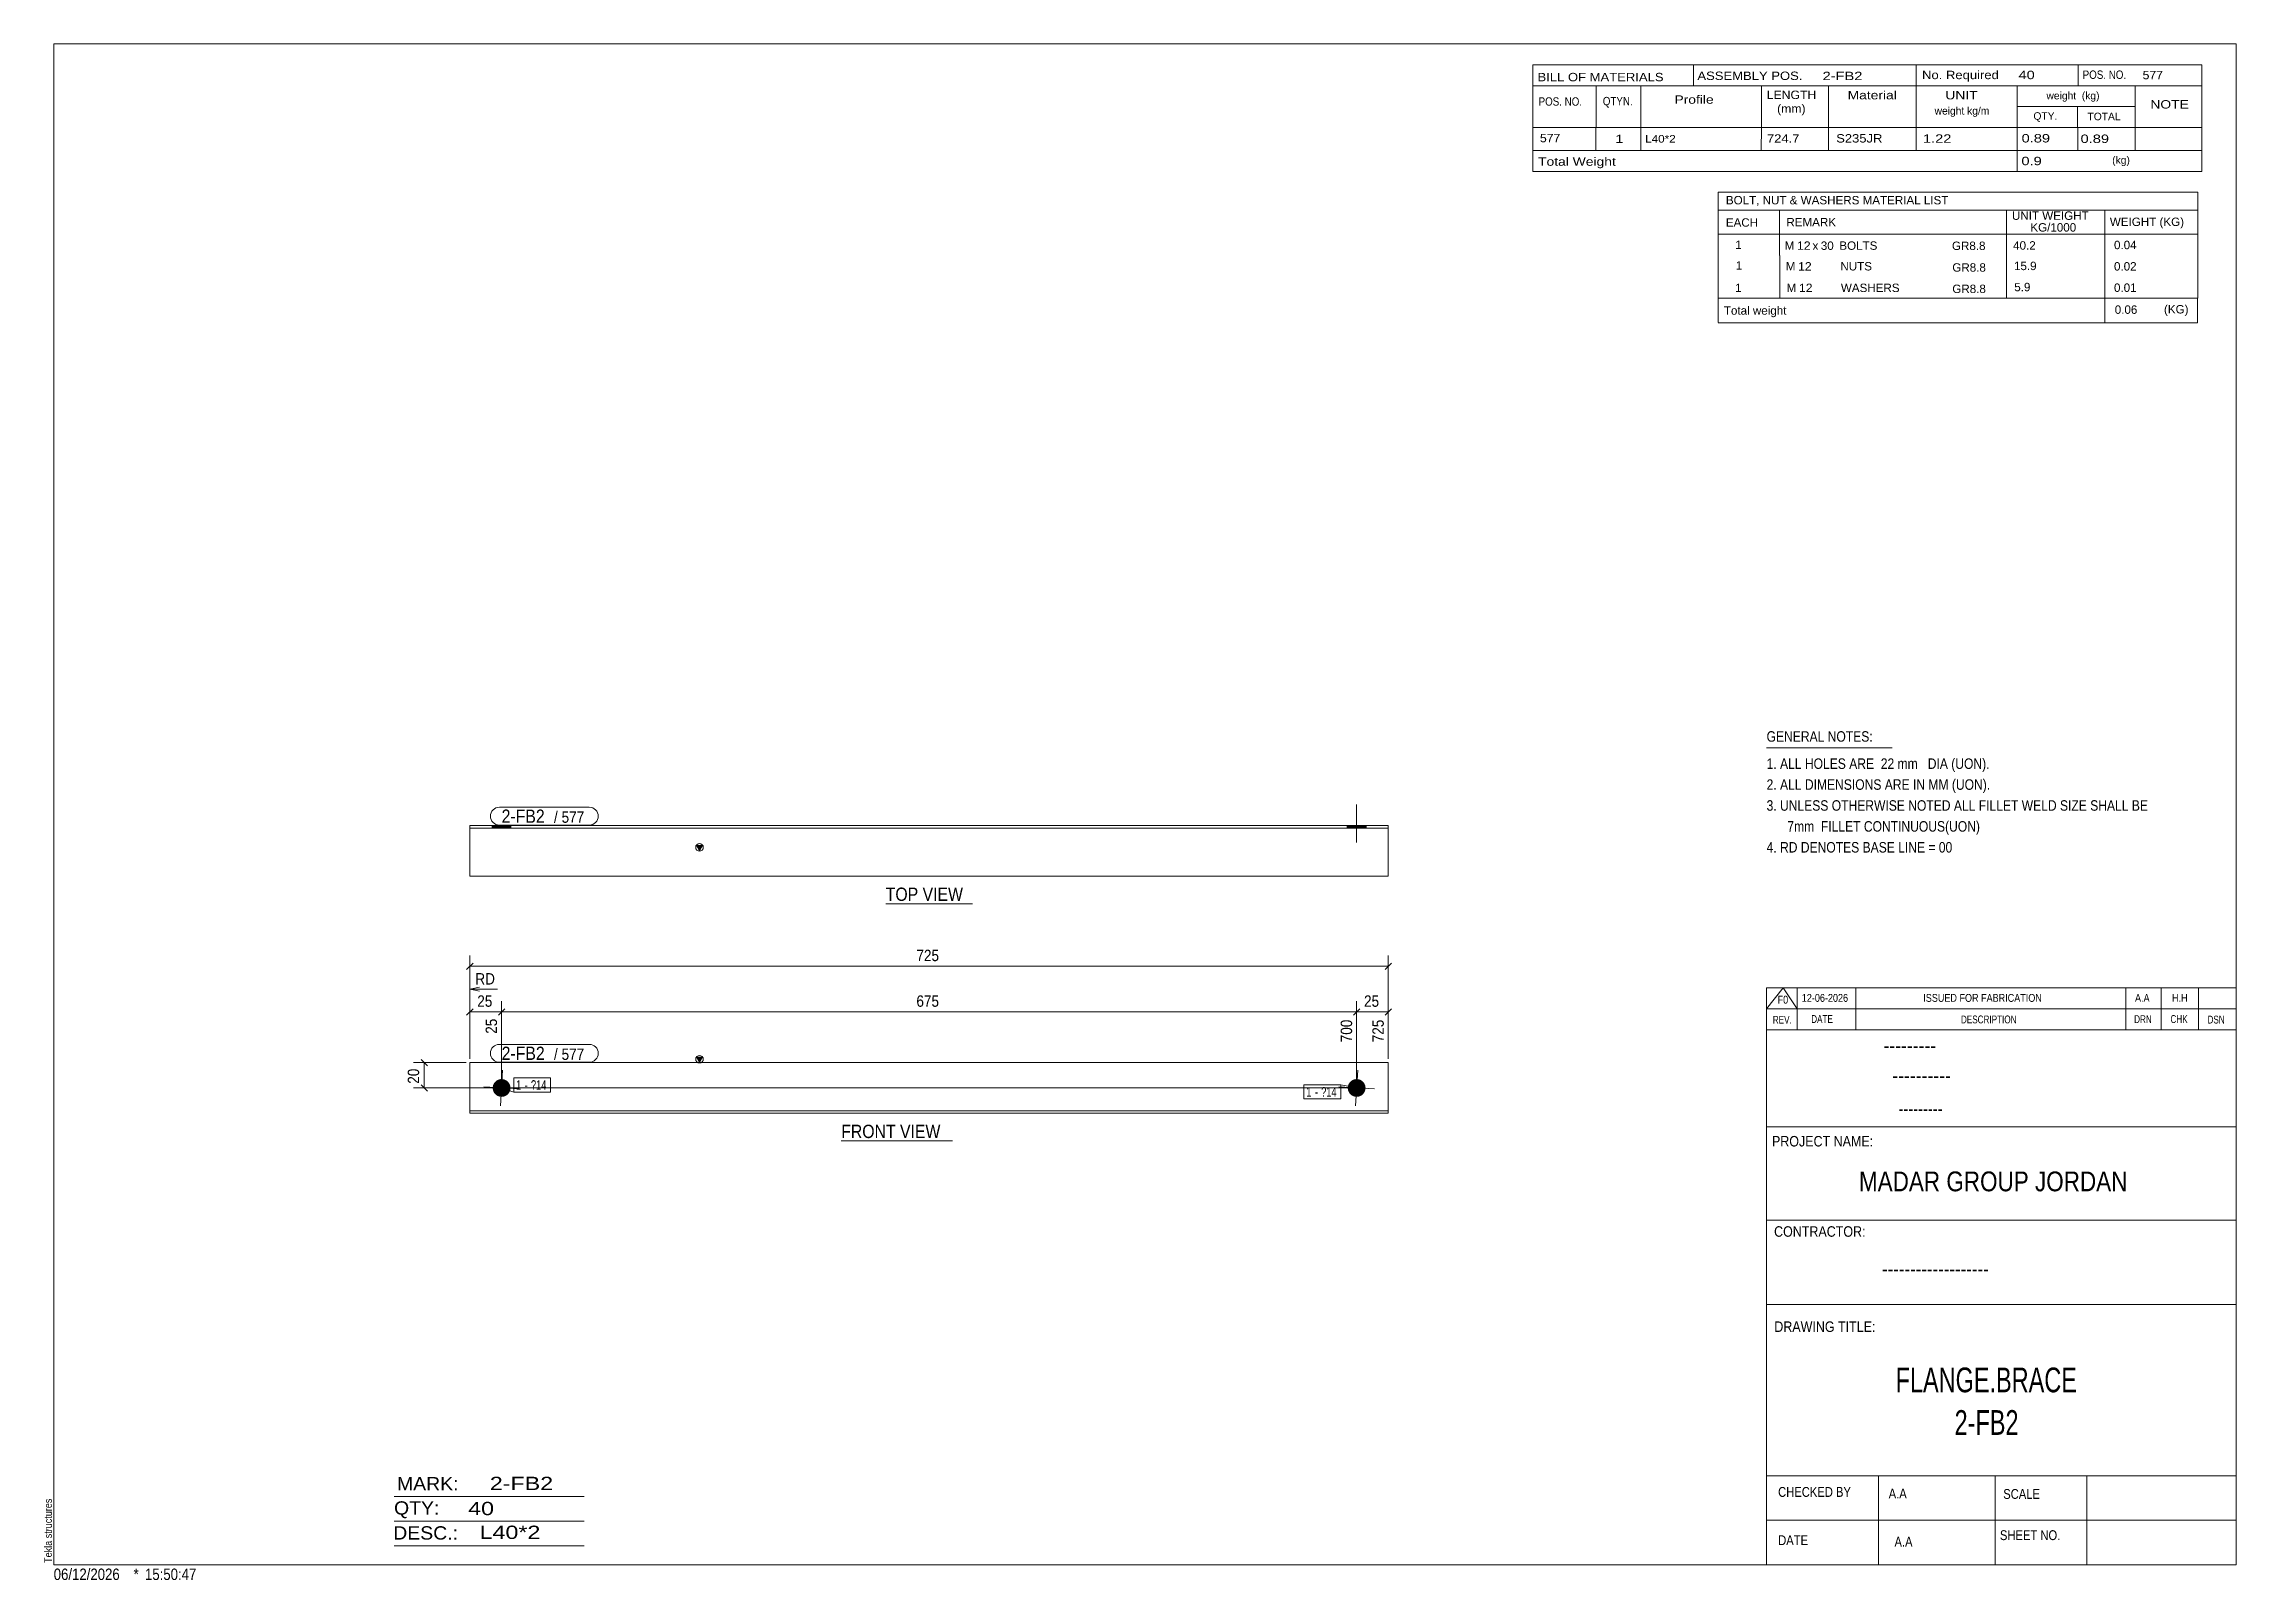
# Model space of a CAD drawing. Header units: millimetres. Extents: x 2 to 579, y 1 to 405.
import ezdxf

# ---------------------------------------------------------------- set-up
doc = ezdxf.new("R2010")
doc.units = ezdxf.units.MM
doc.linetypes.add('XKITLINE00', pattern=[0])
doc.linetypes.add('XKITLINE01', pattern=[4, 1, -1, 1, -1])
for name, color, linetype, lineweight in [('Bolt', 3, 'Continuous', 0), ('BoltMark', 7, 'Continuous', 0), ('Dimensions', 7, 'Continuous', 0), ('DrawingSheet', 5, 'Continuous', 0), ('OtherObjectType', 7, 'Continuous', 0), ('Part', 2, 'Continuous', 0), ('PartMark', 7, 'Continuous', 0)]:
    doc.layers.add(name, color=color, linetype=linetype, lineweight=lineweight)
doc.styles.add('@ARIAL_UNICODE_MS_BOLD', font='ARIAL.TTF')
doc.styles.add('ARIAL', font='ARIAL.TTF')
doc.styles.add('ARIAL_NARROW', font='ARIALN.TTF')
doc.styles.add('COMIC_SANS_MS_BOLD', font='COMICBD.TTF')
doc.styles.add('SWIS721_EX_BT', font='ARIAL.TTF')
doc.styles.add('SWISSE', font='ARIAL.TTF')

# ---------------------------------------------------------------- blocks, each defined once
blk = doc.blocks.new('*A1')
at = {"layer": 'Bolt'}
blk.add_hatch(color=3, dxfattribs=at).paths.add_polyline_path([(122.59, 128.07), (122.54, 128.08), (122.48, 128.09), (122.42, 128.09), (122.37, 128.1), (122.31, 128.11), (122.25, 128.13), (122.2, 128.14), (122.14, 128.16), (122.09, 128.17), (122.03, 128.19), (121.98, 128.21), (121.93, 128.23), (121.87, 128.25), (121.82, 128.27), (121.77, 128.3), (121.72, 128.32), (121.67, 128.35), (121.62, 128.38), (121.57, 128.41), (121.52, 128.44), (121.47, 128.47), (121.42, 128.5), (121.38, 128.54), (121.33, 128.57), (121.29, 128.61), (121.24, 128.64), (121.2, 128.68), (121.16, 128.72), (121.12, 128.76), (121.08, 128.8), (121.04, 128.85), (121, 128.89), (120.97, 128.93), (120.93, 128.98), (120.9, 129.02), (120.86, 129.07), (120.83, 129.12), (120.8, 129.17), (120.77, 129.22), (120.74, 129.27), (120.72, 129.32), (120.69, 129.37), (120.67, 129.42), (120.64, 129.47), (120.62, 129.52), (120.6, 129.58), (120.58, 129.63), (120.56, 129.69), (120.54, 129.74), (120.53, 129.8), (120.52, 129.85), (120.5, 129.91), (120.49, 129.96), (120.48, 130.02), (120.47, 130.08), (120.47, 130.13), (120.46, 130.19), (120.45, 130.25), (120.45, 130.3), (120.45, 130.36), (120.45, 130.42), (120.45, 130.48), (120.45, 130.53), (120.46, 130.59), (120.46, 130.65), (120.47, 130.7), (120.48, 130.76), (120.49, 130.82), (120.5, 130.87), (120.51, 130.93), (120.52, 130.98), (120.54, 131.04), (120.56, 131.09), (120.57, 131.15), (120.59, 131.2), (120.61, 131.26), (120.64, 131.31), (120.66, 131.36), (120.68, 131.41), (120.71, 131.47), (120.73, 131.52), (120.76, 131.57), (120.79, 131.61), (120.82, 131.66), (120.85, 131.71), (120.89, 131.76), (120.92, 131.8), (120.96, 131.85), (120.99, 131.89), (121.03, 131.94), (121.07, 131.98), (121.11, 132.02), (121.15, 132.06), (121.19, 132.1), (121.23, 132.14), (121.27, 132.18), (121.32, 132.21), (121.36, 132.25), (121.41, 132.28), (121.46, 132.32), (121.5, 132.35), (121.55, 132.38), (121.6, 132.41), (121.65, 132.44), (121.7, 132.47), (121.75, 132.49), (121.8, 132.52), (121.86, 132.54), (121.91, 132.56), (121.96, 132.58), (122.02, 132.6), (122.07, 132.62), (122.12, 132.64), (122.18, 132.65), (122.24, 132.67), (122.29, 132.68), (122.35, 132.69), (122.4, 132.7), (122.46, 132.71), (122.52, 132.72), (122.57, 132.72), (122.63, 132.73), (122.69, 132.73), (122.75, 132.73), (122.8, 132.73), (122.86, 132.73), (122.92, 132.73), (122.97, 132.72), (123.03, 132.72), (123.09, 132.71), (123.14, 132.7), (123.2, 132.69), (123.26, 132.68), (123.31, 132.67), (123.37, 132.66), (123.42, 132.64), (123.48, 132.63), (123.53, 132.61), (123.59, 132.59), (123.64, 132.57), (123.69, 132.55), (123.75, 132.52), (123.8, 132.5), (123.85, 132.47), (123.9, 132.45), (123.95, 132.42), (124, 132.39), (124.05, 132.36), (124.1, 132.33), (124.14, 132.3), (124.19, 132.26), (124.23, 132.23), (124.28, 132.19), (124.32, 132.15), (124.36, 132.11), (124.41, 132.08), (124.45, 132.04), (124.49, 131.99), (124.53, 131.95), (124.56, 131.91), (124.6, 131.86), (124.63, 131.82), (124.67, 131.77), (124.7, 131.73), (124.73, 131.68), (124.76, 131.63), (124.79, 131.58), (124.82, 131.53), (124.85, 131.48), (124.88, 131.43), (124.9, 131.38), (124.92, 131.33), (124.95, 131.27), (124.97, 131.22), (124.99, 131.17), (125, 131.11), (125.02, 131.06), (125.04, 131), (125.05, 130.95), (125.06, 130.89), (125.08, 130.84), (125.09, 130.78), (125.09, 130.72), (125.1, 130.67), (125.11, 130.61), (125.11, 130.55), (125.11, 130.49), (125.12, 130.44), (125.12, 130.38), (125.12, 130.32), (125.11, 130.27), (125.11, 130.21), (125.1, 130.15), (125.1, 130.09), (125.09, 130.04), (125.08, 129.98), (125.07, 129.92), (125.06, 129.87), (125.04, 129.81), (125.03, 129.76), (125.01, 129.7), (124.99, 129.65), (124.97, 129.59), (124.95, 129.54), (124.93, 129.49), (124.91, 129.44), (124.88, 129.38), (124.86, 129.33), (124.83, 129.28), (124.8, 129.23), (124.77, 129.18), (124.74, 129.13), (124.71, 129.09), (124.68, 129.04), (124.65, 128.99), (124.61, 128.95), (124.57, 128.9), (124.54, 128.86), (124.5, 128.82), (124.46, 128.78), (124.42, 128.74), (124.38, 128.7), (124.34, 128.66), (124.29, 128.62), (124.25, 128.58), (124.2, 128.55), (124.16, 128.51), (124.11, 128.48), (124.06, 128.45), (124.02, 128.42), (123.97, 128.39), (123.92, 128.36), (123.87, 128.33), (123.82, 128.31), (123.76, 128.28), (123.71, 128.26), (123.66, 128.24), (123.61, 128.21), (123.55, 128.2), (123.5, 128.18), (123.44, 128.16), (123.39, 128.14), (123.33, 128.13), (123.28, 128.12), (123.22, 128.11), (123.16, 128.1), (123.11, 128.09), (123.05, 128.08), (122.99, 128.07), (122.94, 128.07), (122.88, 128.07), (122.82, 128.07), (122.76, 128.07), (122.71, 128.07), (122.65, 128.07)], flags=17)
at = {"layer": 'Bolt', "color": 3, "linetype": 'XKITLINE00', "lineweight": 0}
for p, q in [((123.05, 135.06), (122.52, 125.74)), ((127.44, 130.13), (118.12, 130.67))]:
    blk.add_line(p, q, dxfattribs=at)
blk = doc.blocks.new('*A2')
at = {"layer": 'Bolt'}
blk.add_hatch(color=3, dxfattribs=at).paths.add_polyline_path([(347.49, 128.07), (347.43, 128.08), (347.37, 128.09), (347.32, 128.09), (347.26, 128.1), (347.2, 128.11), (347.15, 128.13), (347.09, 128.14), (347.04, 128.16), (346.98, 128.17), (346.93, 128.19), (346.87, 128.21), (346.82, 128.23), (346.77, 128.25), (346.72, 128.27), (346.66, 128.3), (346.61, 128.32), (346.56, 128.35), (346.51, 128.38), (346.46, 128.41), (346.41, 128.44), (346.37, 128.47), (346.32, 128.5), (346.27, 128.54), (346.23, 128.57), (346.18, 128.61), (346.14, 128.64), (346.1, 128.68), (346.06, 128.72), (346.01, 128.76), (345.98, 128.8), (345.94, 128.85), (345.9, 128.89), (345.86, 128.93), (345.83, 128.98), (345.79, 129.02), (345.76, 129.07), (345.73, 129.12), (345.7, 129.17), (345.67, 129.22), (345.64, 129.27), (345.61, 129.32), (345.59, 129.37), (345.56, 129.42), (345.54, 129.47), (345.52, 129.52), (345.49, 129.58), (345.48, 129.63), (345.46, 129.69), (345.44, 129.74), (345.42, 129.8), (345.41, 129.85), (345.4, 129.91), (345.39, 129.96), (345.38, 130.02), (345.37, 130.08), (345.36, 130.13), (345.35, 130.19), (345.35, 130.25), (345.35, 130.3), (345.35, 130.36), (345.35, 130.42), (345.35, 130.48), (345.35, 130.53), (345.35, 130.59), (345.36, 130.65), (345.37, 130.7), (345.37, 130.76), (345.38, 130.82), (345.39, 130.87), (345.41, 130.93), (345.42, 130.98), (345.43, 131.04), (345.45, 131.09), (345.47, 131.15), (345.49, 131.2), (345.51, 131.26), (345.53, 131.31), (345.55, 131.36), (345.58, 131.41), (345.6, 131.47), (345.63, 131.52), (345.66, 131.57), (345.69, 131.61), (345.72, 131.66), (345.75, 131.71), (345.78, 131.76), (345.82, 131.8), (345.85, 131.85), (345.89, 131.89), (345.92, 131.94), (345.96, 131.98), (346, 132.02), (346.04, 132.06), (346.08, 132.1), (346.13, 132.14), (346.17, 132.18), (346.21, 132.21), (346.26, 132.25), (346.3, 132.28), (346.35, 132.32), (346.4, 132.35), (346.45, 132.38), (346.5, 132.41), (346.55, 132.44), (346.6, 132.47), (346.65, 132.49), (346.7, 132.52), (346.75, 132.54), (346.8, 132.56), (346.86, 132.58), (346.91, 132.6), (346.96, 132.62), (347.02, 132.64), (347.07, 132.65), (347.13, 132.67), (347.19, 132.68), (347.24, 132.69), (347.3, 132.7), (347.36, 132.71), (347.41, 132.72), (347.47, 132.72), (347.53, 132.73), (347.58, 132.73), (347.64, 132.73), (347.7, 132.73), (347.75, 132.73), (347.81, 132.73), (347.87, 132.72), (347.93, 132.72), (347.98, 132.71), (348.04, 132.7), (348.1, 132.69), (348.15, 132.68), (348.21, 132.67), (348.26, 132.66), (348.32, 132.64), (348.37, 132.63), (348.43, 132.61), (348.48, 132.59), (348.54, 132.57), (348.59, 132.55), (348.64, 132.52), (348.69, 132.5), (348.74, 132.47), (348.8, 132.45), (348.85, 132.42), (348.89, 132.39), (348.94, 132.36), (348.99, 132.33), (349.04, 132.3), (349.08, 132.26), (349.13, 132.23), (349.17, 132.19), (349.22, 132.15), (349.26, 132.11), (349.3, 132.08), (349.34, 132.04), (349.38, 131.99), (349.42, 131.95), (349.46, 131.91), (349.49, 131.86), (349.53, 131.82), (349.56, 131.77), (349.6, 131.73), (349.63, 131.68), (349.66, 131.63), (349.69, 131.58), (349.72, 131.53), (349.75, 131.48), (349.77, 131.43), (349.8, 131.38), (349.82, 131.33), (349.84, 131.27), (349.86, 131.22), (349.88, 131.17), (349.9, 131.11), (349.92, 131.06), (349.93, 131), (349.95, 130.95), (349.96, 130.89), (349.97, 130.84), (349.98, 130.78), (349.99, 130.72), (350, 130.67), (350, 130.61), (350.01, 130.55), (350.01, 130.49), (350.01, 130.44), (350.01, 130.38), (350.01, 130.32), (350.01, 130.27), (350, 130.21), (350, 130.15), (349.99, 130.09), (349.98, 130.04), (349.97, 129.98), (349.96, 129.92), (349.95, 129.87), (349.94, 129.81), (349.92, 129.76), (349.91, 129.7), (349.89, 129.65), (349.87, 129.59), (349.85, 129.54), (349.83, 129.49), (349.8, 129.44), (349.78, 129.38), (349.75, 129.33), (349.73, 129.28), (349.7, 129.23), (349.67, 129.18), (349.64, 129.13), (349.61, 129.09), (349.57, 129.04), (349.54, 128.99), (349.51, 128.95), (349.47, 128.9), (349.43, 128.86), (349.39, 128.82), (349.35, 128.78), (349.31, 128.74), (349.27, 128.7), (349.23, 128.66), (349.19, 128.62), (349.14, 128.58), (349.1, 128.55), (349.05, 128.51), (349.01, 128.48), (348.96, 128.45), (348.91, 128.42), (348.86, 128.39), (348.81, 128.36), (348.76, 128.33), (348.71, 128.31), (348.66, 128.28), (348.61, 128.26), (348.55, 128.24), (348.5, 128.21), (348.45, 128.2), (348.39, 128.18), (348.34, 128.16), (348.28, 128.14), (348.23, 128.13), (348.17, 128.12), (348.11, 128.11), (348.06, 128.1), (348, 128.09), (347.94, 128.08), (347.89, 128.07), (347.83, 128.07), (347.77, 128.07), (347.72, 128.07), (347.66, 128.07), (347.6, 128.07), (347.54, 128.07)], flags=17)
at = {"layer": 'Bolt', "color": 3, "linetype": 'XKITLINE00', "lineweight": 0}
for p, q in [((347.95, 135.06), (347.41, 125.74)), ((352.34, 130.13), (343.02, 130.67))]:
    blk.add_line(p, q, dxfattribs=at)
blk = doc.blocks.new('*A3')
at = {"layer": 'Part'}
blk.add_hatch(color=2, dxfattribs=at).paths.add_polyline_path([(174.04, 138.47), (175.64, 138.47), (174.84, 137.07)], flags=17)
at = {"layer": 'Part', "color": 2, "linetype": 'XKITLINE00', "lineweight": 0}
for p, q in [((174.84, 137.07), (174.04, 138.47)), ((174.04, 138.47), (175.64, 138.47)), ((175.64, 138.47), (174.84, 137.07)), ((356.01, 137.07), (114.45, 137.07)), ((114.45, 137.07), (114.45, 123.73)), ((356.01, 123.73), (356.01, 137.07)), ((356.01, 124.4), (114.45, 124.4)), ((114.45, 123.73), (356.01, 123.73))]:
    blk.add_line(p, q, dxfattribs=at)
blk.add_circle((174.84, 137.97), 1, dxfattribs=at)
blk = doc.blocks.new('*A4')
at = {"layer": 'Bolt'}
blk.add_hatch(color=3, dxfattribs=at).paths.add_polyline_path([(125.25, 199.43), (125.25, 198.77), (120.32, 198.77), (120.32, 199.43)], flags=17)
at = {"layer": 'Bolt', "color": 3, "linetype": 'XKITLINE00', "lineweight": 0}
for p, q in [((120.32, 198.77), (120.32, 199.43)), ((122.78, 198.77), (122.78, 199.43)), ((125.25, 198.77), (125.25, 199.43))]:
    blk.add_line(p, q, dxfattribs=at)
blk = doc.blocks.new('*A5')
at = {"layer": 'Bolt'}
blk.add_hatch(color=3, dxfattribs=at).paths.add_polyline_path([(350.14, 199.43), (350.14, 198.77), (345.22, 198.77), (345.22, 199.43)], flags=17)
at = {"layer": 'Bolt', "color": 3, "linetype": 'XKITLINE00', "lineweight": 0}
for p, q in [((347.68, 194.93), (347.68, 204.93)), ((345.22, 198.77), (345.22, 199.43)), ((350.14, 198.77), (350.14, 199.43))]:
    blk.add_line(p, q, dxfattribs=at)
blk = doc.blocks.new('*A6')
at = {"layer": 'Part'}
blk.add_hatch(color=2, dxfattribs=at).paths.add_polyline_path([(174.04, 194.17), (175.64, 194.17), (174.84, 192.77)], flags=17)
at = {"layer": 'Part', "color": 2, "linetype": 'XKITLINE00', "lineweight": 0}
for p, q in [((356.01, 199.43), (114.45, 199.43)), ((114.45, 199.43), (114.45, 198.77)), ((356.01, 198.77), (114.45, 198.77)), ((114.45, 198.77), (114.45, 186.1)), ((356.01, 199.43), (356.01, 198.77)), ((356.01, 186.1), (356.01, 198.77)), ((174.84, 192.77), (174.04, 194.17)), ((174.04, 194.17), (175.64, 194.17)), ((175.64, 194.17), (174.84, 192.77)), ((356.01, 186.1), (114.45, 186.1))]:
    blk.add_line(p, q, dxfattribs=at)
at = {"layer": 'Part', "color": 7, "linetype": 'XKITLINE01', "lineweight": 0}
blk.add_line((114.45, 198.77), (114.45, 199.43), dxfattribs=at)
at = {"layer": 'Part', "color": 2, "linetype": 'XKITLINE00', "lineweight": 0}
blk.add_circle((174.84, 193.67), 1, dxfattribs=at)
blk = doc.blocks.new('*A7')
at = {"layer": 'DrawingSheet', "color": 5, "linetype": 'XKITLINE00', "lineweight": 0}
for p, q in [((579, 405), (5, 405)), ((5, 405), (5, 5)), ((579, 5), (579, 405)), ((5, 5), (579, 5))]:
    blk.add_line(p, q, dxfattribs=at)
at = {"layer": 'DrawingSheet', "color": 5, "style": 'ARIAL', "width": 0.85}
blk.add_text('Tekla structures', height=2, rotation=90, dxfattribs=at).set_placement((4.5, 5.5))
blk = doc.blocks.new('*A8')
at = {"layer": 'OtherObjectType', "color": 7, "linetype": 'XKITLINE00', "lineweight": 0}
for p, q in [((442.76, 365.95), (442.75, 354.95)), ((442.76, 365.95), (568.88, 365.95)), ((568.88, 365.95), (568.88, 354.95)), ((442.75, 361.3), (568.88, 361.3)), ((458.87, 361.31), (458.87, 354.95)), ((518.57, 361.31), (518.57, 354.95)), ((544.47, 361.29), (544.47, 354.95)), ((442.76, 354.92), (442.76, 349.42)), ((442.77, 354.95), (568.88, 354.95)), ((458.92, 354.95), (458.92, 349.33)), ((518.57, 354.95), (518.57, 349.33)), ((544.5, 354.95), (544.5, 349.45)), ((568.88, 354.95), (568.88, 349.45)), ((442.79, 349.33), (442.79, 343.72)), ((458.95, 349.33), (458.95, 343.71)), ((518.57, 349.33), (518.57, 343.71)), ((544.5, 349.33), (544.5, 343.83)), ((568.88, 349.33), (568.88, 343.83)), ((442.79, 343.7), (442.79, 338.13)), ((458.95, 343.71), (458.95, 338.09)), ((518.57, 343.71), (518.57, 338.09)), ((544.5, 343.71), (544.5, 338.1)), ((568.88, 343.71), (568.88, 338.1)), ((568.88, 338.1), (442.75, 338.13)), ((442.78, 338.09), (442.78, 331.69)), ((442.85, 338.09), (568.87, 338.09)), ((544.5, 338.06), (544.5, 331.64)), ((568.87, 338.06), (568.87, 331.65)), ((442.77, 331.65), (568.87, 331.65))]:
    blk.add_line(p, q, dxfattribs=at)
at = {"layer": 'OtherObjectType', "color": 7, "style": 'ARIAL_NARROW'}
for s, width, p in [('BOLT, NUT & WASHERS MATERIAL LIST', 1.211571, (444.79, 362.79)), ('EACH', 1.211571, (444.78, 356.92)), ('REMARK', 1.211571, (460.7, 357.01)), ('UNIT WEIGHT', 1.211571, (520.03, 358.72)), (' KG/1000', 1.211571, (524.02, 355.63)), ('WEIGHT (KG)', 1.211571, (545.78, 357.1)), ('1', 1.211571, (447.26, 351.05)), ('M', 1.211571, (460.26, 350.85)), ('12', 1.275, (463.5, 350.83)), ('x', 1.211571, (467.58, 350.83)), ('30', 1.211571, (469.76, 350.82)), ('BOLTS', 1.211571, (474.63, 350.84)), ('GR8.8', 1.211571, (504.25, 350.79)), ('40.2', 1.211571, (520.34, 350.88)), ('0.04', 1.211571, (546.87, 351.01)), ('1', 1.211571, (447.4, 345.61)), ('M', 1.211571, (460.54, 345.41)), ('12', 1.275, (463.78, 345.39)), ('NUTS', 1.211571, (474.91, 345.41)), ('GR8.8', 1.211571, (504.35, 345.09)), ('15.9', 1.211571, (520.56, 345.5)), ('0.02', 1.211571, (546.87, 345.39)), ('1', 1.211571, (447.24, 339.74)), ('M', 1.211571, (460.76, 339.74)), ('12', 1.275, (464, 339.72)), ('WASHERS', 1.211571, (475.04, 339.73)), ('GR8.8', 1.211571, (504.35, 339.47)), ('5.9', 1.211571, (520.64, 339.94)), ('0.01', 1.211571, (546.87, 339.78)), ('Total weight', 1.211571, (444.26, 333.77)), ('0.06', 1.211571, (547.07, 334)), ('(KG)', 1.211571, (560.02, 334.1))]:
    blk.add_text(s, height=2.2, dxfattribs=dict(at, width=width)).set_placement(p)
blk = doc.blocks.new('*A9')
at = {"layer": 'OtherObjectType', "color": 7, "linetype": 'XKITLINE00', "lineweight": 0}
blk.add_line((455.5, 219.82), (488.5, 219.82), dxfattribs=at)
at = {"layer": 'OtherObjectType', "color": 7, "style": 'ARIAL_NARROW', "width": 1.008832}
for s, p in [('GENERAL NOTES:', (455.5, 221.47)), ('1. ALL HOLES ARE  22 mm   DIA (UON).', (455.5, 214.32)), ('2. ALL DIMENSIONS ARE IN MM (UON).', (455.5, 208.82)), ('3. UNLESS OTHERWISE NOTED ALL FILLET WELD SIZE SHALL BE', (455.5, 203.32)), ('7mm  FILLET CONTINUOUS(UON)', (460.95, 197.82)), ('4. RD DENOTES BASE LINE = 00', (455.5, 192.32))]:
    blk.add_text(s, height=2.75, dxfattribs=at).set_placement(p)
blk = doc.blocks.new('*A10')
at = {"layer": 'OtherObjectType', "color": 7, "linetype": 'XKITLINE00', "lineweight": 0}
for p, q in [((455.5, 156.76), (579, 156.76)), ((455.5, 151.21), (459.82, 156.76)), ((455.5, 151.21), (455.5, 156.76)), ((459.82, 156.76), (463.53, 151.21)), ((463.53, 151.21), (463.53, 156.76)), ((478.97, 151.21), (478.97, 156.76)), ((549.98, 151.21), (549.98, 156.76)), ((559.24, 151.21), (559.24, 156.76)), ((569.12, 151.21), (569.12, 156.76)), ((579, 151.21), (579, 156.76)), ((455.5, 151.21), (579, 151.21)), ((455.5, 145.65), (455.5, 151.21)), ((459.21, 151.21), (579, 151.21)), ((463.53, 145.65), (463.53, 151.21)), ((478.97, 145.65), (478.97, 151.21)), ((549.98, 145.65), (549.98, 151.21)), ((559.24, 145.65), (559.24, 151.21)), ((569.12, 145.65), (569.12, 151.21)), ((579, 145.65), (579, 151.21))]:
    blk.add_line(p, q, dxfattribs=at)
at = {"layer": 'OtherObjectType', "color": 7, "style": 'ARIAL_NARROW'}
for s, height, width, p in [('F0', 2.058, 1.008832, (458.4, 152.59)), ('12-06-2026', 2.058, 1.008832, (464.76, 153.06)), ('ISSUED FOR FABRICATION', 2.0583, 1.008832, (496.71, 153.06)), ('A.A', 2.058, 1.008832, (552.4, 153.06)), ('H.H', 2.058, 1.008832, (562.13, 153.06)), ('REV.', 2.058, 0.907949, (457.13, 147.31)), ('DATE', 2.058, 0.907949, (467.23, 147.5)), ('DESCRIPTION', 2.0583, 0.907949, (506.61, 147.39)), ('DRN', 2.058, 0.907949, (552.17, 147.47)), ('CHK', 2.058, 0.907949, (561.72, 147.5)), ('DSN', 2.058, 0.907949, (571.47, 147.35))]:
    blk.add_text(s, height=height, dxfattribs=dict(at, width=width)).set_placement(p)
blk = doc.blocks.new('*A11')
at = {"layer": 'OtherObjectType', "color": 6, "linetype": 'XKITLINE00', "lineweight": 0}
for p, q in [((94.5, 23), (144.5, 23)), ((94.5, 16.5), (144.5, 16.5)), ((94.5, 10), (144.5, 10))]:
    blk.add_line(p, q, dxfattribs=at)
at = {"layer": 'OtherObjectType', "color": 6, "style": 'ARIAL_NARROW'}
for s, width, p in [('MARK:', 1.275, (95.27, 24.58)), ('2-FB2', 1.525501, (119.69, 24.65)), ('QTY:', 1.275, (94.5, 18.19)), ('40', 1.525501, (113.99, 18.05)), ('DESC.:', 1.275, (94.29, 11.63)), ('L40*2', 1.525501, (117, 11.79))]:
    blk.add_text(s, height=3.5, dxfattribs=dict(at, width=width)).set_placement(p)
blk = doc.blocks.new('*A12')
at = {"layer": 'OtherObjectType', "color": 2, "linetype": 'XKITLINE00', "lineweight": 0}
for p, q in [((455.5, 145.65), (579, 145.65)), ((455.5, 5), (455.5, 145.64)), ((578.98, 145.64), (579, 5)), ((579, 120.14), (455.5, 120.14)), ((455.5, 95.63), (579, 95.63)), ((579, 73.49), (455.5, 73.49)), ((579, 28.4), (455.5, 28.4)), ((484.94, 28.4), (484.94, 5)), ((515.62, 5), (515.62, 28.4)), ((539.75, 5), (539.75, 28.4)), ((579, 16.7), (455.5, 16.7)), ((579, 5), (455.5, 5))]:
    blk.add_line(p, q, dxfattribs=at)
at = {"layer": 'OtherObjectType', "color": 4, "style": '@ARIAL_UNICODE_MS_BOLD', "width": 0.85}
blk.add_text('---------', height=3.9, dxfattribs=at).set_placement((486.23, 139.59))
at = {"layer": 'OtherObjectType', "color": 7, "style": 'ARIAL', "width": 0.85}
for s, height, p in [('----------', 3.9, (488.56, 131.77)), ('---------', 3.25, (490.21, 123.31))]:
    blk.add_text(s, height=height, dxfattribs=at).set_placement(p)
at = {"layer": 'OtherObjectType', "color": 3, "width": 0.85}
for s, style, p in [('PROJECT NAME:', 'SWIS721_EX_BT', (456.92, 115.01)), ('CONTRACTOR:', 'SWISSE', (457.47, 91.27)), ('DRAWING TITLE:', 'SWIS721_EX_BT', (457.53, 66.24))]:
    blk.add_text(s, height=2.7618, dxfattribs=dict(at, style=style)).set_placement(p)
at = {"layer": 'OtherObjectType', "color": 7, "width": 0.85}
for s, height, p in [('MADAR GROUP JORDAN', 5.2, (479.79, 103.23)), ('CHECKED BY', 2.592, (458.53, 22.86)), ('A.A', 2.592, (487.61, 22.45)), ('SCALE', 2.592, (517.74, 22.33)), ('DATE', 2.592, (458.54, 10.16)), ('A.A', 2.592, (489.14, 9.76)), ('SHEET NO.', 2.592, (516.87, 11.49))]:
    blk.add_text(s, height=height, dxfattribs=at).set_placement(p)
at = {"layer": 'OtherObjectType', "color": 1}
for s, height, style, width, p in [('-------------------', 3.9, 'COMIC_SANS_MS_BOLD', 0.85, (485.87, 80.86)), ('FLANGE.BRACE', 6.5, 'ARIAL', 0.68, (489.43, 50.37)), ('2-FB2', 6.5, 'ARIAL', 0.68, (504.95, 39.17))]:
    blk.add_text(s, height=height, dxfattribs=dict(at, style=style, width=width)).set_placement(p)
blk = doc.blocks.new('*A13')
at = {"layer": 'OtherObjectType', "color": 7, "linetype": 'XKITLINE00', "lineweight": 0}
for p, q in [((393.98, 399.5), (569.98, 399.5)), ((393.98, 399.5), (393.98, 388.5)), ((436.26, 399.42), (436.26, 393.87)), ((494.85, 394), (494.85, 399.5)), ((537.43, 393.96), (537.43, 399.42)), ((569.98, 394), (569.98, 399.5)), ((393.98, 394), (569.98, 394)), ((410.64, 394), (410.64, 383)), ((422.4, 393.98), (422.4, 383.03)), ((454.12, 393.99), (454.13, 383)), ((471.78, 393.98), (471.78, 383)), ((494.85, 393.98), (494.85, 383)), ((521.43, 394), (521.43, 383)), ((552.42, 394), (552.42, 383)), ((569.98, 394), (569.98, 388.5)), ((393.98, 388.5), (393.98, 383)), ((521.45, 388.52), (552.45, 388.52)), ((537.28, 388.52), (537.28, 383)), ((569.98, 388.5), (569.98, 383)), ((393.98, 383), (569.98, 383)), ((393.98, 383), (393.98, 376.95)), ((410.63, 383), (410.63, 376.95)), ((422.44, 382.99), (422.44, 376.95)), ((454.12, 383), (454.11, 376.95)), ((471.79, 383), (471.79, 376.95)), ((494.87, 383), (494.87, 376.95)), ((521.44, 383), (521.44, 376.95)), ((537.33, 382.95), (537.33, 376.95)), ((552.43, 383), (552.43, 376.95)), ((569.98, 383), (569.98, 376.95)), ((393.98, 376.95), (569.98, 376.95)), ((393.98, 376.95), (393.98, 371.45)), ((521.44, 376.95), (521.44, 371.45)), ((569.98, 376.95), (569.98, 371.45)), ((393.98, 371.45), (569.98, 371.45))]:
    blk.add_line(p, q, dxfattribs=at)
at = {"layer": 'OtherObjectType', "color": 7, "style": 'ARIAL_NARROW'}
for s, height, width, p in [('No. Required', 2.2, 1.36, (496.39, 395.72)), ('40', 2.2, 1.525501, (521.75, 395.72)), ('POS. NO.', 2.2, 1.02, (538.63, 395.79)), ('577', 2.2, 1.270501, (554.4, 395.69)), ('BILL OF MATERIALS', 2.2, 1.36, (395.25, 395.16)), ('ASSEMBLY POS.', 2.2, 1.36, (437.3, 395.5)), ('LENGTH', 2.2, 1.275, (455.54, 390.49)), ('2-FB2', 2.2, 1.525501, (470.23, 395.46)), ('Material', 2.2, 1.445, (476.81, 390.41)), ('UNIT', 2.2, 1.445, (502.52, 390.4)), ('weight  (kg)', 1.98, 1.19, (529.11, 390.39)), ('POS. NO.', 2.2, 1.02, (395.53, 388.74)), ('QTYN.', 2.2, 1.02, (412.42, 388.84)), ('Profile', 2.2, 1.445, (431.26, 389.25)), ('(mm)', 2.2, 1.275, (458.26, 386.86)), ('weight kg/m', 1.98, 1.19, (499.69, 386.4)), ('QTY.', 1.98, 1.19, (525.68, 385.03)), ('TOTAL', 1.98, 1.19, (539.9, 384.91)), ('NOTE', 2.2, 1.445, (556.44, 387.99)), ('577', 2.2, 1.270501, (395.89, 379.12)), ('1', 2.2, 1.525501, (415.71, 378.91)), ('L40*2', 1.98, 1.355501, (423.56, 379.04)), ('724.7', 2.2, 1.355501, (455.59, 379.01)), ('S235JR', 2.2, 1.355501, (473.81, 379.05)), ('1.22', 2.2, 1.525501, (496.62, 378.99)), ('0.89', 2.2, 1.525501, (522.57, 379.07)), ('0.89', 2.2, 1.525501, (538.08, 378.94)), ('Total Weight', 2.2, 1.445, (395.4, 372.94)), ('0.9', 2.2, 1.525501, (522.52, 373.09)), ('(kg)', 1.98, 1.19, (546.4, 373.46))]:
    blk.add_text(s, height=height, dxfattribs=dict(at, width=width)).set_placement(p)
blk = doc.blocks.new('*A14')
at = {"layer": 'OtherObjectType', "color": 7, "style": 'ARIAL_NARROW', "width": 1.008832}
for s, p in [('06/12/2026', (4.99, 1)), ('*', (26, 1)), ('15:50:47', (29, 1))]:
    blk.add_text(s, height=3, dxfattribs=at).set_placement(p)
blk = doc.blocks.new('*A15')
at = {"layer": 'Dimensions', "color": 7, "linetype": 'XKITLINE00', "lineweight": 0}
for p, q in [((113.45, 137.07), (99.6, 137.07)), ((101.6, 137.91), (103.3, 136.22)), ((102.45, 130.4), (102.45, 137.07)), ((346.68, 130.4), (99.6, 130.4)), ((101.6, 131.25), (103.3, 129.55))]:
    blk.add_line(p, q, dxfattribs=at)
at = {"layer": 'Dimensions', "color": 3}
for p in [(102.45, 137.07), (102.45, 130.4)]:
    blk.add_point(p, dxfattribs=at)
at = {"layer": 'Dimensions', "color": 3, "style": 'ARIAL', "width": 0.85}
blk.add_text('20', height=3, rotation=90.00021, dxfattribs=at).set_placement((101.1, 131.51))
blk = doc.blocks.new('*A16')
at = {"layer": 'Dimensions', "color": 7, "linetype": 'XKITLINE00', "lineweight": 0}
for p, q in [((115.3, 163.25), (113.6, 161.55)), ((114.45, 138.07), (114.45, 165.25)), ((114.45, 162.4), (356.01, 162.4)), ((356.86, 163.25), (355.16, 161.55)), ((356.01, 138.07), (356.01, 165.25))]:
    blk.add_line(p, q, dxfattribs=at)
at = {"layer": 'Dimensions', "color": 3}
for p in [(114.45, 162.4), (356.01, 162.4)]:
    blk.add_point(p, dxfattribs=at)
at = {"layer": 'Dimensions', "color": 3, "style": 'ARIAL', "width": 0.85}
blk.add_text('725', height=3, dxfattribs=at).set_placement((231.89, 163.75))
blk = doc.blocks.new('*A17')
at = {"layer": 'Dimensions', "color": 7, "linetype": 'XKITLINE00', "lineweight": 0}
for p, q in [((114.45, 138.02), (114.45, 160.7)), ((116.95, 156.9), (114.45, 156.4)), ((116.95, 155.9), (114.45, 156.4)), ((121.67, 156.4), (114.45, 156.4)), ((115.3, 151.25), (113.6, 149.55)), ((114.45, 138.07), (114.45, 153.25)), ((114.45, 150.4), (122.78, 150.4)), ((123.63, 151.25), (121.93, 149.55)), ((122.78, 131.4), (122.78, 153.25))]:
    blk.add_line(p, q, dxfattribs=at)
at = {"layer": 'Dimensions', "color": 7}
blk.add_point((114.45, 156.4), dxfattribs=at)
at = {"layer": 'Dimensions', "color": 3}
for p in [(114.45, 150.4), (122.78, 150.4)]:
    blk.add_point(p, dxfattribs=at)
at = {"layer": 'Dimensions', "color": 3, "style": 'ARIAL', "width": 0.85}
for s, p in [('RD', (115.89, 157.6)), ('25', (116.39, 151.75))]:
    blk.add_text(s, height=3, dxfattribs=at).set_placement(p)
blk.add_text('25', height=3, rotation=90.00021, dxfattribs=at).set_placement((121.58, 144.65))
blk = doc.blocks.new('*A18')
at = {"layer": 'Dimensions', "color": 7, "linetype": 'XKITLINE00', "lineweight": 0}
for p, q in [((123.63, 151.25), (121.93, 149.55)), ((122.78, 131.4), (122.78, 153.25)), ((122.78, 150.4), (347.68, 150.4)), ((348.53, 151.25), (346.83, 149.55)), ((347.68, 131.4), (347.68, 153.25))]:
    blk.add_line(p, q, dxfattribs=at)
at = {"layer": 'Dimensions', "color": 3}
for p in [(122.78, 150.4), (347.68, 150.4)]:
    blk.add_point(p, dxfattribs=at)
at = {"layer": 'Dimensions', "color": 3, "style": 'ARIAL', "width": 0.85}
blk.add_text('675', height=3, dxfattribs=at).set_placement((231.89, 151.75))
blk.add_text('700', height=3, rotation=90.00021, dxfattribs=at).set_placement((346.48, 142.42))
blk = doc.blocks.new('*A19')
at = {"layer": 'Dimensions', "color": 7, "linetype": 'XKITLINE00', "lineweight": 0}
for p, q in [((348.53, 151.25), (346.83, 149.55)), ((347.68, 131.4), (347.68, 153.25)), ((347.68, 150.4), (356.01, 150.4)), ((356.86, 151.25), (355.16, 149.55)), ((356.01, 138.07), (356.01, 153.25))]:
    blk.add_line(p, q, dxfattribs=at)
at = {"layer": 'Dimensions', "color": 3}
for p in [(347.68, 150.4), (356.01, 150.4)]:
    blk.add_point(p, dxfattribs=at)
at = {"layer": 'Dimensions', "color": 3, "style": 'ARIAL', "width": 0.85}
blk.add_text('25', height=3, dxfattribs=at).set_placement((349.62, 151.75))
blk.add_text('725', height=3, rotation=90.00021, dxfattribs=at).set_placement((354.81, 142.42))
blk = doc.blocks.new('*A20')
at = {"layer": 'BoltMark', "color": 7, "linetype": 'XKITLINE00', "lineweight": 0}
for p, q in [((333.82, 131.21), (343.51, 131.21)), ((333.82, 127.51), (333.82, 131.21)), ((333.82, 127.51), (343.51, 127.51)), ((343.51, 127.51), (343.51, 131.21)), ((347.68, 130.4), (343.51, 131.21))]:
    blk.add_line(p, q, dxfattribs=at)
at = {"layer": 'BoltMark', "color": 3, "style": 'ARIAL_NARROW', "width": 0.85}
for s, p in [('1', (334.42, 128.11)), ('-', (336.69, 128.11)), ('?14', (338.35, 128.11))]:
    blk.add_text(s, height=2.5, dxfattribs=at).set_placement(p)
blk = doc.blocks.new('*A21')
at = {"layer": 'BoltMark', "color": 7, "linetype": 'XKITLINE00', "lineweight": 0}
for p, q in [((125.99, 133.03), (135.67, 133.03)), ((125.99, 129.33), (125.99, 133.03)), ((135.67, 129.33), (135.67, 133.03)), ((122.78, 130.4), (125.99, 129.33)), ((125.99, 129.33), (135.67, 129.33))]:
    blk.add_line(p, q, dxfattribs=at)
at = {"layer": 'BoltMark', "color": 3, "style": 'ARIAL_NARROW', "width": 0.85}
for s, p in [('1', (126.59, 129.93)), ('-', (128.86, 129.93)), ('?14', (130.51, 129.93))]:
    blk.add_text(s, height=2.5, dxfattribs=at).set_placement(p)
blk = doc.blocks.new('*A22')
at = {"layer": 'PartMark', "color": 7, "linetype": 'XKITLINE00', "lineweight": 0}
for p, q in [((122.2, 141.87), (145.85, 141.87)), ((122.2, 137.17), (145.85, 137.17))]:
    blk.add_line(p, q, dxfattribs=at)
for centre, start, end in [((122.2, 139.52), 90, 270), ((145.85, 139.52), 270, 90)]:
    blk.add_arc(centre, 2.35, start, end, dxfattribs=at)
at = {"layer": 'PartMark', "color": 1, "style": 'ARIAL', "width": 0.85}
blk.add_text('2-FB2', height=3.5, dxfattribs=at).set_placement((122.8, 137.77))
at = {"layer": 'PartMark', "color": 3, "style": 'ARIAL', "width": 0.85}
for s, p in [('/', (136.56, 137.77)), ('577', (138.57, 137.77))]:
    blk.add_text(s, height=3, dxfattribs=at).set_placement(p)
blk = doc.blocks.new('*A23')
at = {"layer": 'OtherObjectType', "color": 7, "linetype": 'XKITLINE00', "lineweight": 0}
blk.add_line((212.11, 116.48), (241.41, 116.48), dxfattribs=at)
at = {"layer": 'OtherObjectType', "color": 7, "style": 'ARIAL', "width": 0.85}
blk.add_text('FRONT VIEW', height=3.5, dxfattribs=at).set_placement((212.11, 117.23))
blk = doc.blocks.new('*A24')
at = {"layer": 'PartMark', "color": 7, "linetype": 'XKITLINE00', "lineweight": 0}
for p, q in [((122.2, 204.23), (145.85, 204.23)), ((122.2, 199.53), (145.85, 199.53))]:
    blk.add_line(p, q, dxfattribs=at)
for centre, start, end in [((122.2, 201.88), 90, 270), ((145.85, 201.88), 270, 90)]:
    blk.add_arc(centre, 2.35, start, end, dxfattribs=at)
at = {"layer": 'PartMark', "color": 1, "style": 'ARIAL', "width": 0.85}
blk.add_text('2-FB2', height=3.5, dxfattribs=at).set_placement((122.8, 200.13))
at = {"layer": 'PartMark', "color": 3, "style": 'ARIAL', "width": 0.85}
for s, p in [('/', (136.56, 200.13)), ('577', (138.57, 200.13))]:
    blk.add_text(s, height=3, dxfattribs=at).set_placement(p)
blk = doc.blocks.new('*A25')
at = {"layer": 'OtherObjectType', "color": 7, "linetype": 'XKITLINE00', "lineweight": 0}
blk.add_line((223.82, 178.85), (246.64, 178.85), dxfattribs=at)
at = {"layer": 'OtherObjectType', "color": 7, "style": 'ARIAL', "width": 0.85}
blk.add_text('TOP VIEW', height=3.5, dxfattribs=at).set_placement((223.82, 179.6))

msp = doc.modelspace()

# ---------------------------------------------------------------- block references
at = {"lineweight": 0}
for name in ['*A7', '*A13', '*A8', '*A9', '*A24', '*A5', '*A4', '*A25', '*A16', '*A17', '*A10', '*A18', '*A19', '*A12', '*A22', '*A15', '*A1', '*A21', '*A2', '*A20', '*A23', '*A11', '*A14']:
    msp.add_blockref(name, (0, 0), dxfattribs=at)
at = {"layer": 'Part', "lineweight": 0}
for name in ['*A6', '*A3']:
    msp.add_blockref(name, (0, 0), dxfattribs=at)

doc.saveas('drawing.dxf')
